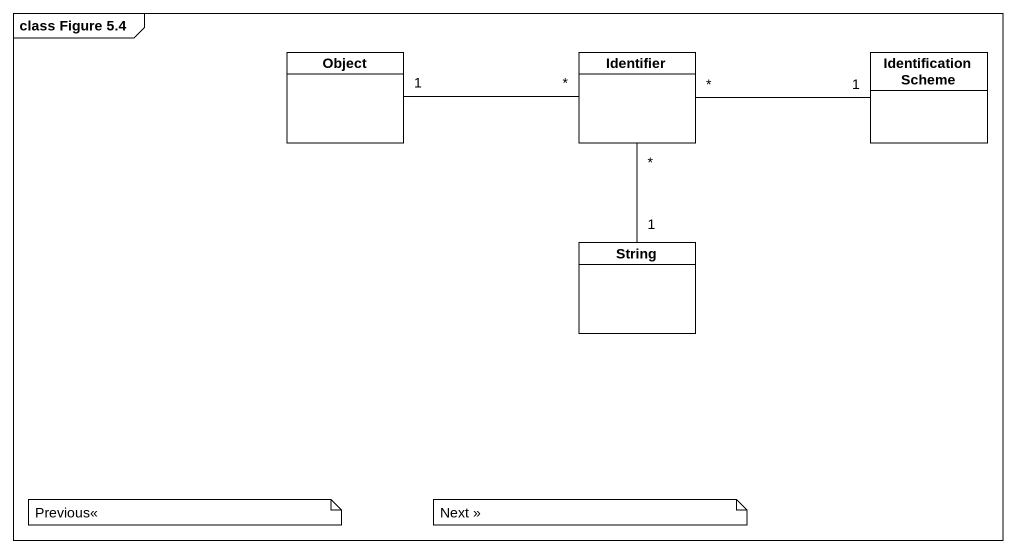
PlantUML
@startuml
mainframe class Figure 5.4
hide circle
hide empty members
class "Object" as Object_
class Identifier
class "Identification Scheme" as Identification_Scheme
class String
Object_ "1" -right- "*" Identifier
Identification_Scheme "1" -left- "*" Identifier
String "1" -up- "*" Identifier
note as N1
  Previous<<
end note
note as N2
  Next >>
end note
@enduml
